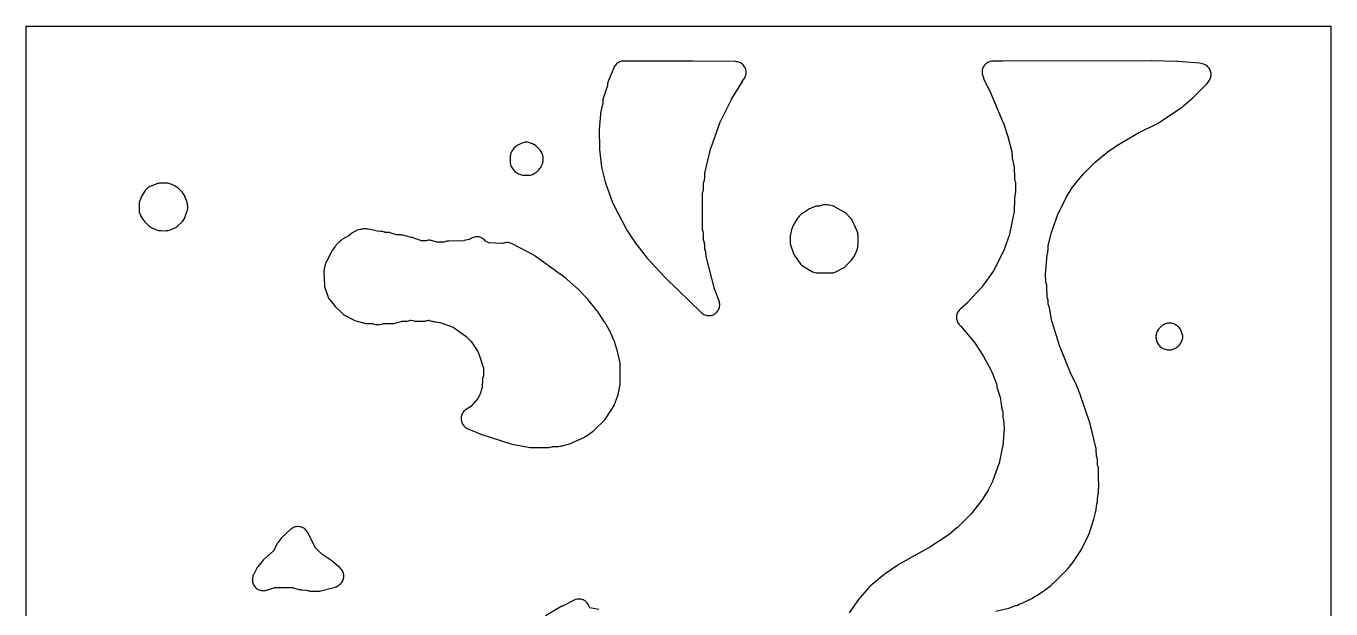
# Model space of a CAD drawing. Header units: millimetres. Extents: x 0 to 300, y 0 to 300.
# Drawn here: x 0 to 300, y 166 to 300 of the extents above; entities that cross this region are included whole.
import ezdxf

# ---------------------------------------------------------------- set-up
doc = ezdxf.new("R2010")
doc.units = ezdxf.units.MM
doc.layers.add('CUT', color=7, linetype='CONTINUOUS')

msp = doc.modelspace()

# ---------------------------------------------------------------- linework, layer by layer
at = {"layer": 'CUT'}
for points in [[(0.0614, 0), (0.0029, 0.0029), (0, 0.0614), (0, 299.9386), (0.0029, 299.9971), (0.0614, 300), (299.8976, 300), (299.9561, 299.9971), (299.9589, 299.9386), (299.9589, 0.0614), (299.9561, 0.0029), (299.8976, 0)], [(134.7875, 259.4845), (134.9291, 259.1595), (138.1014, 253.0929), (138.2401, 252.8595), (139.7958, 250.5385), (139.897, 250.3982), (142.5843, 246.9335), (142.7249, 246.7677), (146.9121, 242.243), (147.0013, 242.1514), (155.2048, 234.1495), (155.3921, 233.9842), (155.595, 233.8385), (155.8114, 233.7137), (156.0392, 233.6111), (156.276, 233.5318), (156.5196, 233.4765), (156.7675, 233.4458), (157.0172, 233.44), (157.2663, 233.4592), (157.5122, 233.5031), (157.7525, 233.5713), (157.9848, 233.6631), (158.2067, 233.7777), (158.4162, 233.9139), (158.611, 234.0702), (158.7892, 234.2453), (158.949, 234.4372), (159.0889, 234.6441), (159.2075, 234.864), (159.3035, 235.0946), (159.376, 235.3336), (159.4244, 235.5787), (159.448, 235.8274), (159.4467, 236.0772), (159.4204, 236.3256), (159.3695, 236.5701), (159.2945, 236.8084), (158.3061, 239.4738), (158.2865, 239.5309), (158.2699, 239.5888), (156.3421, 247.0161), (156.3378, 247.0344), (156.3254, 247.1145), (156.3239, 247.1332), (156.2853, 247.842), (156.2624, 248.0698), (156.2188, 248.2946), (156.1547, 248.5145), (156.0709, 248.7275), (156.0602, 248.7513), (156.0532, 248.7679), (156.0409, 248.8046), (156.0358, 248.843), (156.0347, 248.861), (156.0029, 249.7391), (155.9833, 249.9738), (155.9418, 250.2056), (155.8786, 250.4324), (155.7943, 250.6523), (155.7882, 250.6661), (155.7815, 250.6826), (155.7695, 250.7189), (155.7646, 250.7569), (155.7636, 250.7747), (155.7188, 252.1257), (155.6927, 252.4126), (155.6337, 252.6947), (155.4911, 253.2225), (155.4898, 253.2278), (155.4805, 253.2793), (155.4781, 253.3064), (155.4775, 253.3306), (155.4819, 261.3929), (155.4823, 261.4109), (155.4861, 261.4497), (155.4936, 261.4879), (155.4983, 261.5054), (155.6085, 261.8753), (155.6624, 262.0905), (155.6969, 262.3097), (155.7119, 262.531), (155.7459, 263.9922), (155.7469, 264.0126), (155.7527, 264.0563), (155.7632, 264.099), (155.7697, 264.1184), (155.8512, 264.3413), (155.9279, 264.5907), (155.9781, 264.8469), (156.0014, 265.1068), (156.0371, 266.0699), (156.0382, 266.0883), (156.049, 266.1674), (156.0528, 266.1856), (157.4323, 271.9799), (157.4502, 272.0464), (157.4719, 272.1117), (159.6621, 278.1247), (159.6873, 278.1883), (159.7162, 278.2502), (162.1509, 283.1149), (162.172, 283.1553), (162.1947, 283.1947), (164.6574, 287.2995), (164.6856, 287.3441), (164.7157, 287.3875), (165.0625, 287.8642), (165.1986, 288.0721), (165.3133, 288.2926), (165.4056, 288.5233), (165.4745, 288.7621), (165.5193, 289.0065), (165.5397, 289.2541), (165.5354, 289.5026), (165.5065, 289.7494), (165.4531, 289.9921), (165.376, 290.2283), (165.2758, 290.4557), (165.1535, 290.672), (165.0103, 290.8751), (164.8477, 291.063), (164.6672, 291.2339), (164.4707, 291.3859), (164.26, 291.5177), (164.0373, 291.628), (163.8048, 291.7155), (163.5647, 291.7796), (163.3194, 291.8195), (163.0714, 291.8349), (153.3005, 291.9535), (153.2707, 291.9536), (137.4008, 291.9573), (137.1564, 291.9453), (136.9143, 291.9096), (136.6768, 291.8503), (136.4463, 291.7681), (136.2249, 291.6638), (136.0148, 291.5383), (135.818, 291.3928), (135.6363, 291.2289), (135.4716, 291.0479), (135.3253, 290.8517), (135.1989, 290.6422), (135.0936, 290.4212), (133.8659, 287.4836), (133.7842, 287.2584), (133.7245, 287.0264), (133.6872, 286.7897), (133.652, 286.4659), (133.6494, 286.4465), (133.6317, 286.3642), (133.6261, 286.3455), (132.7139, 283.5542), (132.6534, 283.336), (132.6129, 283.1132), (132.5927, 282.8877), (132.5595, 282.1355), (132.5584, 282.1185), (132.5486, 282.0458), (132.5451, 282.0291), (132.0848, 280.0159), (132.0305, 279.6667), (131.7514, 276.3244), (131.7428, 276.0896), (131.7876, 271.9177), (131.8064, 271.6371), (132.3073, 267.5937), (132.3626, 267.2962), (133.1403, 264.1769), (133.209, 263.9483)], [(111.3287, 268.3666), (111.3821, 268.1423), (111.456, 267.9239), (111.5497, 267.7132), (111.6691, 267.475), (111.8084, 267.2322), (111.9739, 267.0064), (112.1637, 266.8005), (112.3634, 266.6068), (112.5502, 266.4429), (112.7523, 266.2984), (112.9677, 266.1746), (113.1944, 266.0728), (113.6611, 265.8905), (113.8832, 265.8156), (114.1115, 265.7618), (114.3437, 265.7296), (114.578, 265.7193), (115.4736, 265.7219), (115.7053, 265.7334), (115.935, 265.7663), (116.1607, 265.8203), (116.3803, 265.895), (116.5921, 265.9898), (116.8302, 266.1099), (117.0635, 266.2438), (117.281, 266.4019), (117.4803, 266.5825), (117.9489, 267.0554), (118.116, 267.242), (118.2637, 267.4443), (118.3904, 267.6604), (118.4948, 267.8881), (118.6796, 268.3512), (118.757, 268.5754), (118.8128, 268.8059), (118.8465, 269.0407), (118.8578, 269.2777), (118.8578, 269.6188), (118.8467, 269.8541), (118.8136, 270.0873), (118.7586, 270.3164), (118.6823, 270.5392), (118.5854, 270.754), (118.4575, 271.005), (118.3261, 271.2325), (118.1716, 271.445), (117.9956, 271.64), (117.2654, 272.3684), (117.0808, 272.5351), (116.8806, 272.6826), (116.6666, 272.8095), (116.4412, 272.9145), (115.9518, 273.1134), (115.7227, 273.1938), (115.4869, 273.2516), (115.2465, 273.2863), (115.004, 273.2974), (114.9415, 273.2973), (114.7114, 273.2861), (114.4833, 273.2537), (114.2591, 273.2005), (114.0408, 273.1269), (113.8302, 273.0335), (113.0536, 272.6454), (112.8206, 272.5128), (112.6031, 272.356), (112.4036, 272.1769), (112.1352, 271.9085), (111.9496, 271.701), (111.7883, 271.4742), (111.6532, 271.2309), (111.5314, 270.9796), (111.4417, 270.7708), (111.3713, 270.5548), (111.3209, 270.3332), (111.2907, 270.108), (111.2812, 269.881), (111.2847, 268.8251), (111.2961, 268.5948)], [(26.1023, 257.0443), (26.1723, 256.8355), (26.2759, 256.5757), (26.4079, 256.3291), (26.9351, 255.4641), (27.1075, 255.2162), (27.3086, 254.9909), (28.1645, 254.1413), (28.3397, 253.9831), (28.529, 253.8422), (28.7307, 253.7197), (28.9431, 253.6168), (29.9611, 253.1817), (30.1961, 253.0949), (30.4385, 253.0321), (30.686, 252.9938), (30.9361, 252.9805), (32.1334, 252.9768), (32.3876, 252.989), (32.6391, 253.0269), (32.8856, 253.0902), (33.1243, 253.1783), (34.1916, 253.6348), (34.4058, 253.7388), (34.6092, 253.8627), (34.7999, 254.0054), (34.9762, 254.1656), (35.9191, 255.1086), (36.0957, 255.3049), (36.2507, 255.5188), (36.3822, 255.7478), (36.4888, 255.9894), (36.9844, 257.2956), (37.0541, 257.5076), (37.1047, 257.7249), (37.1358, 257.9459), (37.1469, 258.1688), (37.1495, 258.6443), (37.1406, 258.8704), (37.1112, 259.0946), (37.0616, 259.3153), (36.9924, 259.5306), (36.5085, 260.8299), (36.4025, 261.0738), (36.2712, 261.3051), (36.1161, 261.5212), (35.9389, 261.7196), (34.9212, 262.7436), (34.7223, 262.9234), (34.5052, 263.0808), (34.2726, 263.2141), (33.4953, 263.6056), (33.2836, 263.7002), (33.0642, 263.7747), (32.8388, 263.8286), (32.6094, 263.8614), (32.3779, 263.8729), (30.9075, 263.8771), (30.6844, 263.8678), (30.463, 263.8386), (30.2451, 263.7898), (30.0324, 263.7217), (28.7186, 263.2354), (28.4722, 263.1288), (28.2386, 262.9964), (28.0205, 262.8397), (27.8205, 262.6605), (27.5684, 262.4089), (27.3717, 262.1879), (27.2025, 261.9453), (26.6296, 261.0101), (26.5209, 260.8133), (26.4303, 260.6076), (26.1428, 259.8657), (26.0696, 259.6474), (26.0167, 259.4232), (25.9847, 259.1952), (25.9739, 258.9651), (25.9726, 257.8419), (25.9869, 257.5718), (26.0303, 257.3049)], [(177.9854, 245.414), (178.1315, 245.2381), (178.293, 245.0762), (178.4687, 244.9298), (178.6571, 244.8001), (180.2809, 243.7878), (180.5287, 243.6521), (180.7902, 243.5452), (181.0621, 243.4686), (181.7272, 243.321), (182.0012, 243.276), (182.2786, 243.2617), (185.0413, 243.2728), (185.2723, 243.2844), (185.5013, 243.3174), (185.7262, 243.3713), (185.9452, 243.4458), (186.1563, 243.5402), (187.7261, 244.3313), (187.9518, 244.4601), (188.1629, 244.6117), (188.3572, 244.7844), (189.4437, 245.8568), (189.5876, 246.0113), (189.7179, 246.1774), (190.2442, 246.9099), (190.3515, 247.0722), (190.4459, 247.2425), (190.8203, 247.9845), (190.9345, 248.2474), (191.0179, 248.5217), (191.1808, 249.1934), (191.2335, 249.4861), (191.2511, 249.783), (191.2506, 251.8472), (191.2365, 252.1112), (191.1947, 252.3723), (191.1255, 252.6275), (191.0297, 252.8739), (189.9776, 255.208), (189.877, 255.407), (189.7591, 255.5961), (189.6248, 255.7741), (189.4752, 255.9393), (188.5812, 256.8426), (188.4119, 256.9986), (188.229, 257.1383), (188.034, 257.2606), (185.9966, 258.4116), (185.7924, 258.5149), (185.5796, 258.5991), (185.36, 258.6635), (184.7111, 258.822), (184.4128, 258.8759), (184.1101, 258.8933), (183.5435, 258.8915), (183.2892, 258.8777), (183.0376, 258.8381), (182.7914, 258.7732), (182.553, 258.6835), (182.5188, 258.6686), (182.5027, 258.662), (182.4686, 258.6506), (182.4335, 258.6453), (182.4159, 258.6439), (181.9153, 258.6138), (181.6517, 258.5839), (181.3927, 258.5261), (181.1413, 258.4413), (180.3039, 258.1082), (180.064, 257.9978), (179.837, 257.8626), (178.4546, 256.937), (178.2759, 256.8055), (178.1095, 256.6586), (177.7377, 256.2998), (177.5352, 256.0795), (177.3605, 255.8366), (176.6537, 254.7186), (176.5373, 254.5135), (176.4406, 254.2984), (175.9934, 253.1623), (175.8891, 252.8318), (175.7001, 252.0466), (175.6477, 251.7536), (175.6306, 251.4564), (175.6326, 250.4735), (175.6468, 250.2124), (175.6882, 249.9542), (175.7563, 249.7018), (176.3974, 247.7403), (176.4975, 247.4831), (176.6254, 247.2385), (176.7794, 247.0094)], [(69.3393, 237.889), (69.4235, 237.6717), (69.5275, 237.4632), (69.6505, 237.2653), (69.7914, 237.0797), (70.9046, 235.7473), (71.0737, 235.5641), (72.7775, 233.8952), (72.9658, 233.7285), (73.1699, 233.5815), (73.3878, 233.4558), (75.5408, 232.3537), (75.8007, 232.2388), (76.0719, 232.1541), (77.8356, 231.712), (78.1026, 231.6603), (78.3735, 231.6379), (79.6702, 231.6016), (79.6758, 231.6013), (79.7248, 231.5958), (79.753, 231.5873), (79.7763, 231.5787), (79.8671, 231.5424), (80.1101, 231.4594), (80.3603, 231.4018), (80.6151, 231.3702), (80.8718, 231.3649), (81.1277, 231.3859), (81.38, 231.433), (82.0172, 231.5863), (82.0372, 231.5906), (82.1249, 231.6018), (82.1454, 231.6027), (84.3746, 231.6432), (84.6092, 231.6586), (84.8413, 231.6958), (85.0689, 231.7548), (86.2465, 232.1195), (86.2517, 232.121), (86.3017, 232.1321), (86.328, 232.1355), (86.3518, 232.1371), (87.3368, 232.1783), (87.6199, 232.2064), (87.898, 232.2664), (88.1675, 232.3576), (88.3305, 232.4234), (88.3471, 232.4296), (88.3835, 232.4404), (88.4208, 232.4333), (88.4379, 232.4287), (88.9015, 232.293), (88.9042, 232.2922), (89.1197, 232.2394), (89.339, 232.2059), (89.5603, 232.192), (90.5072, 232.1745), (90.6048, 232.1746), (90.6352, 232.1753), (90.6804, 232.1745), (90.7835, 232.175), (91.4581, 232.1918), (91.4656, 232.1924), (91.4722, 232.1925), (91.6921, 232.2068), (91.9099, 232.2403), (92.124, 232.293), (92.3325, 232.3642), (92.4829, 232.4231), (92.5009, 232.4296), (92.5324, 232.4384), (92.548, 232.4327), (92.5638, 232.4258), (92.7398, 232.3432), (92.9514, 232.2554), (93.1702, 232.1874), (93.3942, 232.1397), (93.4118, 232.1368), (93.7116, 232.0872), (93.8406, 232.0659), (93.9421, 232.0491), (94.1209, 232.0195), (95.0728, 231.8621), (95.0879, 231.8592), (95.0956, 231.8573), (95.1616, 231.8401), (95.178, 231.8346), (98.1551, 230.7584), (98.2385, 230.7153), (98.2627, 230.7028), (98.2765, 230.6957), (98.3706, 230.6471), (101.0913, 228.7161), (101.0951, 228.7132), (101.0964, 228.7122), (101.1277, 228.6859), (101.1775, 228.6401), (101.2887, 228.5305), (102.1853, 227.6339), (102.1978, 227.6208), (102.2158, 227.5989), (102.3085, 227.4708), (103.8253, 225.2222), (104.2469, 224.1703), (105.1071, 221.5636), (105.1127, 221.5451), (105.1216, 221.5044), (105.1263, 221.4631), (105.127, 221.4438), (105.1442, 219.6967), (105.1439, 219.6766), (105.1397, 219.6336), (105.1309, 219.5913), (105.1253, 219.572), (105.0094, 219.2117), (104.9472, 218.981), (104.9073, 218.7455), (104.8901, 218.5072), (104.8544, 217.0418), (104.8535, 217.0238), (104.8489, 216.9853), (104.8405, 216.9474), (104.8354, 216.9302), (104.2854, 215.2248), (104.2795, 215.208), (104.249, 215.1372), (104.2407, 215.1213), (103.9114, 214.5212), (103.9017, 214.5044), (103.8541, 214.4356), (103.8418, 214.4205), (102.2471, 212.5578), (102.2337, 212.5429), (102.2023, 212.5133), (102.1679, 212.4873), (102.151, 212.4765), (101.2125, 211.911), (101.0115, 211.7762), (100.8245, 211.6226), (100.6532, 211.4517), (100.4992, 211.265), (100.364, 211.0643), (100.2489, 210.8514), (100.1548, 210.6285), (100.0828, 210.3974), (100.0334, 210.1605), (100.0072, 209.92), (100.0044, 209.678), (100.0249, 209.4369), (100.0687, 209.1989), (100.1353, 208.9662), (100.2241, 208.7411), (100.3342, 208.5256), (100.4646, 208.3218), (100.6142, 208.1315), (100.7814, 207.9566), (100.9648, 207.7987), (101.1625, 207.6592), (101.3728, 207.5395), (101.5938, 207.4407), (104.5503, 206.2081), (104.7509, 206.1343), (111.4265, 203.9996), (111.7365, 203.9219), (115.894, 203.1585), (116.1184, 203.1277), (116.3447, 203.1174), (119.9521, 203.1162), (120.2333, 203.132), (120.511, 203.1793), (120.7816, 203.2576), (120.9677, 203.323), (120.986, 203.3289), (121.0262, 203.3385), (121.0671, 203.344), (121.0863, 203.3451), (122.4302, 203.3868), (122.6948, 203.4091), (122.9554, 203.4594), (124.7175, 203.8972), (124.9451, 203.9653), (125.1652, 204.0548), (128.3593, 205.5337), (128.5538, 205.6343), (128.7387, 205.7515), (130.1562, 206.7398), (130.328, 206.871), (130.4879, 207.0165), (133.0065, 209.5173), (133.1877, 209.7178), (133.3462, 209.9367), (135.0354, 212.5566), (135.1679, 212.7884), (135.2749, 213.033), (135.9704, 214.8864), (136.0735, 215.2369), (136.5219, 217.313), (136.5641, 217.5746), (136.5783, 217.8391), (136.5812, 222.0133), (136.5699, 222.2528), (136.5356, 222.4902), (136.0692, 224.8996), (135.9867, 225.2143), (135.2366, 227.4668), (135.1532, 227.6834), (134.1584, 229.9456), (134.0341, 230.1906), (133.0124, 231.9576), (132.9248, 232.0981), (131.3554, 234.4397), (131.219, 234.6243), (128.9746, 237.3864), (128.8122, 237.5676), (126.6611, 239.7432), (126.527, 239.8693), (124.2851, 241.8255), (124.1202, 241.9575), (117.0582, 247.1383), (116.9037, 247.2429), (116.7419, 247.3358), (111.7589, 249.9532), (111.548, 250.0517), (111.3288, 250.1302), (111.1033, 250.188), (110.8734, 250.2245), (110.6411, 250.2395), (110.4084, 250.2328), (110.1774, 250.2045), (109.9499, 250.1549), (109.6118, 250.0644), (109.5939, 250.06), (109.5546, 250.0536), (109.515, 250.051), (109.4965, 250.0512), (106.4505, 250.1536), (106.433, 250.1546), (106.3959, 250.1593), (106.3616, 250.1741), (106.3461, 250.1821), (105.6158, 250.5807), (105.6008, 250.5894), (105.5697, 250.6103), (105.5197, 250.67), (105.3518, 250.8514), (105.1669, 251.0153), (104.9666, 251.1601), (104.7531, 251.2845), (104.5282, 251.3872), (104.2944, 251.4672), (104.0538, 251.5237), (103.8088, 251.5562), (103.5618, 251.5643), (103.3152, 251.548), (103.0714, 251.5074), (102.8328, 251.4429), (102.6018, 251.3553), (102.3805, 251.2452), (101.953, 251.0055), (101.9482, 251.0029), (101.9007, 250.9813), (101.8751, 250.9724), (101.8518, 250.9658), (100.7337, 250.6833), (100.7128, 250.6786), (100.6209, 250.6663), (100.5994, 250.6653), (97.1879, 250.6008), (96.9621, 250.5863), (96.7385, 250.5514), (96.5189, 250.4965), (96.0965, 250.3701), (96.0795, 250.3655), (96.0421, 250.358), (96.0042, 250.3541), (95.9865, 250.3536), (94.5116, 250.3416), (94.4924, 250.3419), (94.4514, 250.3458), (94.4109, 250.3538), (94.3925, 250.359), (93.4269, 250.6556), (93.1907, 250.7158), (92.9498, 250.7526), (92.7064, 250.7658), (92.4629, 250.7553), (92.2216, 250.7211), (91.9848, 250.6635), (91.9186, 250.644), (91.8812, 250.6362), (91.8393, 250.632), (91.8197, 250.6315), (90.9363, 250.6346), (90.9155, 250.6353), (90.871, 250.6404), (90.8273, 250.6504), (90.8075, 250.6568), (90.5026, 250.7635), (90.3096, 250.8498), (90.1064, 250.9204), (89.7426, 251.0295), (88.7474, 251.3779), (88.525, 251.4443), (87.5141, 251.6958), (87.468, 251.7084), (87.1601, 251.7839), (86.6433, 251.9125), (86.4098, 251.9589), (86.4015, 251.9598), (86.3709, 251.9657), (86.1331, 251.9889), (85.2323, 252.0333), (85.227, 252.0337), (85.1763, 252.0404), (85.1505, 252.0462), (85.1277, 252.0528), (83.9569, 252.4242), (83.7453, 252.4812), (83.5294, 252.5195), (83.3111, 252.5387), (82.549, 252.5723), (82.5317, 252.5735), (82.4948, 252.5785), (82.4598, 252.5901), (82.4436, 252.5968), (82.4023, 252.6149), (82.1867, 252.6977), (81.9644, 252.7602), (81.7373, 252.8019), (81.5073, 252.8226), (80.8827, 252.8495), (80.8774, 252.8499), (80.796, 252.86), (80.7776, 252.8635), (78.7332, 253.3063), (78.6919, 253.3153), (78.4579, 253.3544), (78.2211, 253.3712), (77.7623, 253.382), (77.5476, 253.3778), (77.3341, 253.3551), (77.1232, 253.3143), (77.1227, 253.3141), (77.0798, 253.3076), (76.8514, 253.2504), (76.8426, 253.2473), (76.4053, 253.1428), (76.1246, 253.0581), (75.8557, 252.9411), (75.2671, 252.6428), (75.0172, 252.4973), (74.7857, 252.3239), (74.7055, 252.2564), (74.2406, 251.8642), (74.2364, 251.8609), (74.17, 251.8134), (74.1542, 251.8036), (72.7704, 250.9904), (72.5289, 250.8289), (72.3078, 250.6404), (71.394, 249.7651), (71.2536, 249.6192), (71.2221, 249.5808), (71.0974, 249.4486), (70.9646, 249.2813), (70.4021, 248.5066), (70.289, 248.3367), (70.1902, 248.1582), (70.1807, 248.1392), (69.0396, 245.8635), (68.9359, 245.6268), (68.8571, 245.3807), (68.5371, 244.1679), (68.4845, 243.917), (68.4579, 243.6621), (68.4575, 243.4059), (68.6088, 240.364), (68.6304, 240.1373), (68.6726, 239.9136), (68.735, 239.6947)], [(261.8406, 225.7292), (262.0625, 225.6524), (262.2907, 225.5967), (262.523, 225.5627), (262.7575, 225.5506), (262.7955, 225.5505), (263.0277, 225.5602), (263.258, 225.5916), (263.4844, 225.6441), (263.705, 225.7175), (263.9177, 225.811), (264.199, 225.9506), (264.4345, 226.0838), (264.6542, 226.2416), (264.8555, 226.4223), (265.0831, 226.6499), (265.2593, 226.8457), (265.4139, 227.0589), (265.5452, 227.2872), (265.6263, 227.4472), (265.7227, 227.6619), (265.7985, 227.8847), (265.853, 228.1136), (265.8858, 228.3466), (265.8965, 228.5817), (265.885, 228.8167), (265.8515, 229.0496), (265.7963, 229.2783), (265.7198, 229.5009), (265.5715, 229.8741), (265.4693, 230.0983), (265.3456, 230.3114), (265.2016, 230.5112), (265.0385, 230.6959), (264.8951, 230.843), (264.6956, 231.0266), (264.4774, 231.1876), (264.2431, 231.3239), (263.9841, 231.4564), (263.7713, 231.553), (263.5505, 231.6292), (263.3235, 231.6845), (263.0923, 231.7184), (262.859, 231.7306), (262.6256, 231.7209), (262.3941, 231.6895), (262.1665, 231.6366), (261.9449, 231.5627), (261.7312, 231.4684), (261.5086, 231.3576), (261.2711, 231.2226), (261.0498, 231.0626), (260.8472, 230.8793), (260.469, 230.4976), (260.3049, 230.3148), (260.1596, 230.1169), (260.0343, 229.9056), (259.9305, 229.6831), (259.8489, 229.4515), (259.7905, 229.2129), (259.7557, 228.9698), (259.745, 228.7245), (259.7468, 228.3873), (259.7583, 228.1611), (259.7902, 227.9368), (259.8423, 227.7164), (259.9141, 227.5015), (260.0051, 227.2941), (260.0922, 227.1176), (260.22, 226.8897), (260.3708, 226.6763), (260.5431, 226.4799), (260.735, 226.3025), (260.9443, 226.1461), (261.1688, 226.0124), (261.406, 225.9029)], [(52.4194, 171.3525), (52.5654, 171.1523), (52.7306, 170.9675), (52.9132, 170.8), (53.1114, 170.6514), (53.3235, 170.5232), (53.5471, 170.4166), (53.7803, 170.3326), (54.0206, 170.2722), (54.2657, 170.2358), (54.5132, 170.2238), (54.7606, 170.2365), (55.0056, 170.2735), (55.2458, 170.3346), (57.0319, 170.8849), (57.0381, 170.8867), (57.1393, 170.9179), (57.1561, 170.9227), (57.1943, 170.9306), (57.2332, 170.9348), (57.2521, 170.9355), (59.7594, 170.9676), (59.7762, 170.9677), (59.8133, 170.9672), (61.3078, 170.9256), (61.3255, 170.9247), (61.3623, 170.9203), (61.3986, 170.9126), (61.4153, 170.9079), (62.708, 170.5114), (62.9179, 170.4568), (63.1316, 170.4207), (63.3477, 170.4032), (64.4435, 170.3621), (64.4651, 170.3607), (64.5092, 170.3542), (64.5524, 170.3429), (64.5728, 170.3357), (64.7269, 170.2768), (64.9378, 170.2068), (65.154, 170.1558), (65.374, 170.1241), (65.5959, 170.1121), (67.1229, 170.0976), (67.3421, 170.1052), (67.5598, 170.1319), (67.7743, 170.1776), (70.762, 170.9525), (71.0209, 171.0349), (71.2694, 171.145), (71.6741, 171.3512), (71.8841, 171.4713), (72.0815, 171.6112), (72.2645, 171.7696), (72.4313, 171.9448), (72.5803, 172.1354), (72.7103, 172.3395), (72.8199, 172.5552), (72.9082, 172.7804), (72.9742, 173.0132), (73.0175, 173.2512), (73.0375, 173.4924), (73.0342, 173.7343), (73.0074, 173.9748), (72.9576, 174.2115), (72.8851, 174.4423), (72.7906, 174.6651), (72.675, 174.8776), (72.5395, 175.078), (72.3852, 175.2644), (72.1073, 175.5688), (71.8436, 175.8184), (70.2625, 177.1112), (70.0481, 177.2683), (67.9781, 178.6216), (67.96, 178.6342), (67.89, 178.6919), (67.8743, 178.7072), (66.4562, 180.1671), (66.4423, 180.1822), (66.416, 180.2155), (66.3934, 180.2514), (66.3838, 180.2695), (64.7542, 183.5588), (64.6348, 183.7727), (64.4951, 183.9739), (64.3364, 184.1604), (64.1602, 184.3305), (63.9682, 184.4825), (63.7623, 184.6151), (63.5443, 184.7268), (63.3165, 184.8167), (63.081, 184.8839), (62.84, 184.9276), (62.5959, 184.9476), (62.351, 184.9437), (62.1077, 184.9157), (61.8683, 184.8641), (61.6351, 184.7894), (61.4103, 184.6921), (61.1961, 184.5734), (60.9945, 184.4342), (60.8076, 184.276), (58.729, 182.3346), (58.5669, 182.1684), (58.4208, 181.9878), (57.8523, 181.2141), (57.7441, 181.0542), (57.6486, 180.8866), (56.9216, 179.4875), (56.913, 179.4719), (56.8932, 179.4409), (56.8685, 179.4143), (56.8554, 179.402), (54.731, 177.4903), (54.5923, 177.3554), (54.4644, 177.2101), (53.2366, 175.7017), (53.0816, 175.4893), (52.9497, 175.2618), (52.3204, 174.0314), (52.2302, 173.8343), (52.1574, 173.6302), (52.1026, 173.4206), (52.066, 173.2514), (52.0258, 173.0069), (52.01, 172.7596), (52.0187, 172.512), (52.0519, 172.2664), (52.1093, 172.0254), (52.1902, 171.7912), (52.2939, 171.5662)]]:
    msp.add_lwpolyline(points, close=True, dxfattribs=at)
for points in [[(222.9151, 165.5013), (225.8879, 166.2407), (226.1393, 166.3175), (227.1005, 166.6672), (227.517, 166.7825), (227.6996, 166.8407), (227.8771, 166.9127), (228.3043, 167.1052), (228.9972, 167.3573), (229.2636, 167.4721), (230.5449, 168.115), (230.6355, 168.1559), (230.8597, 168.2708), (230.8878, 168.2871), (231.1735, 168.4304), (231.4019, 168.5605), (231.78, 168.803), (232.6065, 169.2809), (232.8041, 169.4079), (233.5457, 169.9353), (234.3094, 170.425), (234.5713, 170.6182), (234.9242, 170.9157), (235.286, 171.173), (235.5439, 171.3837), (236.1404, 171.9411), (236.1868, 171.9802), (236.3582, 172.139), (236.4262, 172.2081), (236.619, 172.3883), (236.6915, 172.4588), (239.4777, 175.2822), (239.6472, 175.4724), (239.702, 175.5405), (239.7138, 175.5526), (239.8644, 175.7202), (239.9992, 175.9007), (240.0421, 175.9639), (240.6475, 176.7174), (240.7762, 176.8927), (242.3153, 179.1924), (242.473, 179.4633), (242.6721, 179.8609), (242.7409, 179.9786), (244.2386, 182.9875), (244.2682, 183.0589), (244.3077, 183.147), (244.3237, 183.1932), (244.3716, 183.309), (245.4162, 186.4342), (245.4712, 186.623), (245.9408, 188.5106), (245.9793, 188.7063), (245.9918, 188.7557), (246.0268, 188.9737), (246.1699, 190.2113), (246.1903, 190.2686), (246.2458, 190.4844), (246.2819, 190.7042), (246.2982, 190.9264), (246.3135, 191.4525), (246.4194, 192.3686), (246.4621, 192.5014), (246.5107, 192.7156), (246.5403, 192.9333), (246.5506, 193.1528), (246.5518, 193.5127), (246.5615, 193.5969), (246.578, 193.8965), (246.5628, 196.9652), (246.5654, 197.7704), (246.557, 197.984), (246.5524, 198.0201), (246.5438, 198.1738), (246.5035, 198.426), (246.4377, 198.6728), (246.3454, 198.9595), (246.3404, 198.9763), (246.3372, 198.9908), (246.3276, 199.0586), (246.3264, 199.0797), (246.2946, 200.2067), (246.2787, 200.4259), (246.2437, 200.6429), (246.2371, 200.6688), (246.236, 200.6753), (246.2198, 200.737), (246.1897, 200.856), (246.1854, 200.8684), (246.1788, 200.8934), (246.1022, 201.1055), (246.072, 201.1784), (246.0662, 201.1936), (246.0548, 201.2305), (246.0507, 201.2655), (246.0498, 201.2828), (246.0123, 202.6109), (245.9921, 202.8653), (245.986, 202.8981), (245.9856, 202.9037), (245.9399, 203.1509), (244.6493, 208.5931), (244.5781, 208.8372), (244.578, 208.8376), (242.4155, 215.0579), (242.3752, 215.1658), (241.3133, 217.8193), (241.2154, 218.034), (240.3166, 219.7812), (240.292, 219.8319), (240.2698, 219.8837), (237.5174, 226.7634), (237.5017, 226.805), (237.4875, 226.8471), (235.8465, 232.0396), (235.8258, 232.1134), (235.8098, 232.1885), (235.2606, 235.2535), (235.2139, 235.4625), (235.1494, 235.6667), (235.0677, 235.8646), (235.0047, 236.0005), (234.9974, 236.0171), (234.9845, 236.054), (234.9789, 236.0927), (234.9776, 236.1109), (234.9478, 236.7601), (234.9472, 236.7735), (234.927, 236.9959), (234.887, 237.2156), (234.8276, 237.4309), (234.7492, 237.64), (234.7286, 237.6883), (234.722, 237.705), (234.712, 237.7365), (234.7093, 237.7585), (234.7085, 237.7769), (234.6599, 240.1378), (234.637, 240.4279), (234.5805, 240.7134), (234.5802, 240.7148), (234.4528, 241.2063), (234.4483, 241.226), (234.4356, 241.3121), (234.4342, 241.3322), (234.3751, 242.8495), (234.3743, 242.915), (234.3772, 242.9805), (234.6941, 247.4376), (234.6959, 247.4562), (234.7028, 247.4961), (234.7136, 247.535), (234.72, 247.5527), (234.7772, 247.6997), (234.8635, 247.9642), (234.9199, 248.2367), (234.9457, 248.5137), (234.9803, 249.4472), (234.9815, 249.4666), (234.9932, 249.5497), (234.9974, 249.5687), (235.8086, 252.8304), (235.8244, 252.8878), (235.843, 252.9443), (237.2196, 256.7927), (237.2459, 256.8596), (237.2761, 256.9249), (239.1495, 260.6671), (239.1768, 260.7185), (239.2066, 260.7685), (240.5844, 262.9573), (240.6248, 263.0173), (240.6688, 263.0748), (243.0335, 265.9796), (243.0716, 266.0241), (243.1118, 266.0667), (245.6839, 268.6583), (245.7278, 268.7003), (245.7737, 268.74), (248.8836, 271.2924), (248.9263, 271.3258), (248.9704, 271.3573), (250.6433, 272.4927), (250.6789, 272.5159), (250.7154, 272.5379), (255.9726, 275.5824), (256.0069, 275.6015), (256.0417, 275.6194), (259.9514, 277.5524), (260.2348, 277.7164), (265.8335, 281.4672), (266.0783, 281.6541), (268.2249, 283.5124), (268.3699, 283.6484), (271.2796, 286.6034), (271.4796, 286.8329), (271.8964, 287.3746), (272.0336, 287.5719), (272.1512, 287.7814), (272.2482, 288.0013), (272.3236, 288.2294), (272.3768, 288.4638), (272.4073, 288.7021), (272.4147, 288.9423), (272.399, 289.1821), (272.3603, 289.4193), (272.2991, 289.6517), (272.2158, 289.8771), (272.1113, 290.0935), (271.9865, 290.2988), (271.8426, 290.4912), (271.6808, 290.6689), (271.5028, 290.8303), (271.31, 290.9738), (271.1044, 291.0981), (270.8878, 291.2022), (270.6622, 291.2849), (270.4297, 291.3456), (270.027, 291.4303), (269.7152, 291.4757), (264.7385, 291.8806), (264.5829, 291.8884), (258.6996, 291.9993), (258.6503, 291.9998), (224.5496, 291.9698), (224.5088, 291.9694), (222.2076, 291.9298), (221.9682, 291.9142), (221.7313, 291.8756), (221.4992, 291.8146), (221.274, 291.7315), (221.0579, 291.6273), (220.8527, 291.5028), (220.6604, 291.3592), (220.4828, 291.1978), (220.3214, 291.0202), (220.1779, 290.8279), (220.0534, 290.6227), (219.9492, 290.4065), (219.8662, 290.1813), (219.8051, 289.9492), (219.7666, 289.7123), (219.751, 289.4729), (219.7584, 289.233), (219.7888, 288.9949), (219.8419, 288.7609), (219.9172, 288.533), (220.2806, 287.5878), (220.3863, 287.3505), (221.5837, 284.9991), (221.6022, 284.9612), (221.6193, 284.9226), (224.6507, 277.7562), (224.6681, 277.7126), (224.6838, 277.6684), (225.7696, 274.4085), (225.7834, 274.3643), (225.7955, 274.3195), (226.6021, 271.0767), (226.6062, 271.0582), (226.6178, 270.9771), (226.6191, 270.9581), (226.6548, 270.106), (226.674, 269.8842), (226.7129, 269.665), (227.1568, 267.6804), (227.1606, 267.6613), (227.1704, 267.578), (227.1711, 267.5586), (227.2037, 265.125), (227.2229, 264.8474), (227.2728, 264.5737), (227.4228, 263.9504), (227.427, 263.9308), (227.4381, 263.8452), (227.4391, 263.8253), (227.4806, 262.0507), (227.4806, 262.0328), (227.4751, 261.9556), (227.4725, 261.9379), (227.2429, 260.5763), (227.2187, 260.3906), (227.2084, 260.2037), (227.1622, 257.5243), (227.1615, 257.5066), (227.153, 257.4307), (227.1498, 257.4132), (226.0721, 252.2435), (226.0559, 252.1756), (226.0357, 252.1089), (224.9537, 248.8716), (224.924, 248.7923), (224.8888, 248.7154), (222.4787, 243.9078), (222.4371, 243.8319), (222.3901, 243.7592), (219.8968, 240.1925), (219.8492, 240.129), (219.7974, 240.0688), (216.4545, 236.4322), (216.4083, 236.3847), (216.3596, 236.3398), (214.7562, 234.9439), (214.7383, 234.9284), (214.5621, 234.7592), (214.4033, 234.5736), (214.2633, 234.3734), (214.1436, 234.1605), (214.0452, 233.937), (213.9691, 233.7049), (213.916, 233.4665), (213.8864, 233.224), (213.8806, 232.9799), (213.8987, 232.7363), (213.9404, 232.4956), (214.0054, 232.2602), (214.0931, 232.0322), (214.2027, 231.8139), (214.333, 231.6073), (214.4828, 231.4144), (214.6508, 231.2371), (214.9401, 230.96), (217.9648, 227.3766), (218.0119, 227.3171), (218.0551, 227.2547), (220.0451, 224.175), (220.6391, 223.064), (220.9433, 222.4951), (221.6663, 221.1431), (221.905, 220.6968), (221.9684, 220.5698), (221.9895, 220.5254), (221.9976, 220.5063), (223.0911, 217.7679), (223.0978, 217.7354), (223.1, 217.7193), (223.144, 217.3343), (223.1781, 217.1194), (223.1818, 217.1043), (223.1959, 217.0111), (223.2659, 216.7473), (223.8495, 214.9494), (223.9972, 214.2808), (224.244, 212.382), (224.2831, 212.1601), (224.342, 211.9426), (224.4203, 211.7312), (224.4639, 211.6281), (224.4913, 211.5633), (224.4987, 211.5443), (224.5112, 211.5025), (224.5152, 211.4809), (224.5171, 211.4657), (224.518, 211.4483), (224.5518, 210.2334), (224.5698, 209.9955), (224.6104, 209.7604), (224.6612, 209.5742), (224.8155, 207.5183), (224.8164, 207.4359), (224.8164, 207.4356), (224.8164, 207.4311), (224.8165, 207.4198), (224.8161, 207.4123), (224.5211, 203.4876), (224.5124, 203.4079), (224.4984, 203.329), (223.685, 199.5063), (223.6658, 199.4289), (223.6415, 199.353), (222.2718, 195.5239), (222.2589, 195.4912), (222.2354, 195.4403), (221.1731, 193.312), (221.1455, 193.2599), (221.1153, 193.2093), (219.7331, 191.0135), (219.7077, 190.9753), (219.6679, 190.9229), (217.3105, 188.0001), (214.0917, 184.782), (214.0538, 184.7457), (214.0143, 184.7112), (212.1761, 183.1715), (212.1707, 183.1672), (208.0015, 180.3681), (207.9591, 180.341), (207.9157, 180.3156), (200.8375, 176.385), (200.6583, 176.2754), (197.4539, 174.1256), (197.4537, 174.1254), (197.2451, 173.9691), (194.0135, 171.2731), (193.8638, 171.1376), (193.8601, 171.1337), (193.8542, 171.1283), (193.7159, 170.9811), (191.7105, 168.665), (191.5504, 168.4593), (191.5501, 168.459), (189.2162, 165.1148)], [(131.685, 165.86), (129.5863, 166.3064), (129.5687, 166.3105), (129.5324, 166.3221), (129.4992, 166.439), (129.4986, 166.4388), (129.4734, 166.5369), (129.3912, 166.7634), (129.2877, 166.981), (129.1636, 167.1876), (129.0203, 167.3812), (128.859, 167.5602), (128.6811, 167.7228), (128.4885, 167.8676), (128.2828, 167.9931), (128.066, 168.0982), (127.8401, 168.182), (127.6072, 168.2436), (127.3694, 168.2826), (127.129, 168.2984), (126.8881, 168.2911), (126.6491, 168.2605), (126.4141, 168.2072), (126.1854, 168.1314), (125.965, 168.034), (123.2806, 166.6891), (123.1601, 166.6246), (119.4021, 164.4771)]]:
    msp.add_lwpolyline(points, dxfattribs=at)

doc.saveas('drawing.dxf')
